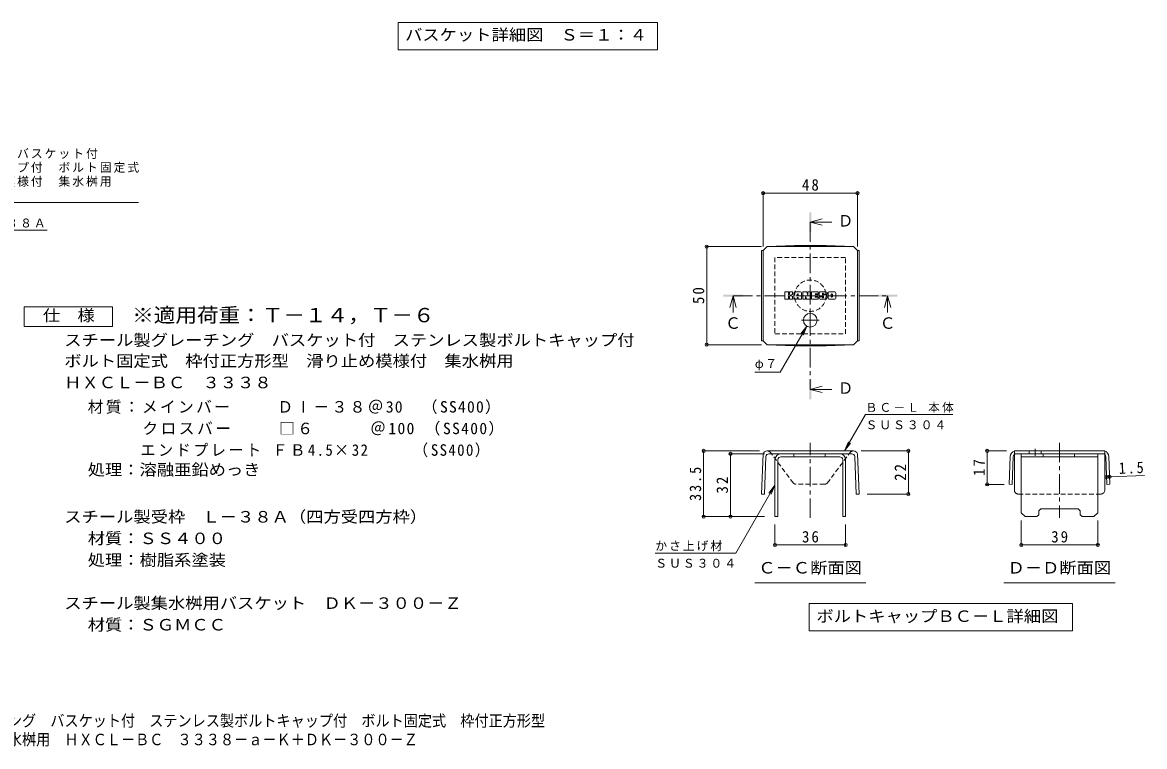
# Model space of a CAD drawing. Units: millimetres on the paper, enlarged 4 times, with parts at other scales. Extents: x -1070 to 1083, y -788 to 718.
# Drawn here: x -60 to 1083, y -788 to -50 of the extents above; entities that cross this region are included whole.
import ezdxf
from ezdxf.enums import TextEntityAlignment as Align

# ---------------------------------------------------------------- set-up
doc = ezdxf.new("R2010")
doc.units = ezdxf.units.MM
doc.header["$LTSCALE"] = 4
doc.header["$PDMODE"] = 32
doc.header["$PDSIZE"] = 3.2
doc.linetypes.add('CHAIN1', pattern=[8, 5, -1, 1, -1])
doc.linetypes.add('DASHED1', pattern=[1.8, 1.2, -0.6])
for name, color, linetype, lineweight in [('4-5', 7, 'Continuous', 9), ('D-4', 7, 'Continuous', 9), ('D-5', 7, 'Continuous', 9), ('D-8', 4, 'Continuous', 9), ('D-9', 2, 'Continuous', 9), ('D-F', 7, 'Continuous', 9)]:
    doc.layers.add(name, color=color, linetype=linetype, lineweight=lineweight)
doc.layers.add('F-0_F-0ﾚｲﾔ', color=2, linetype='Continuous')
doc.layers.add('F-F_F-Fﾚｲﾔ', color=2, linetype='Continuous')
doc.styles.add('ＭＳ ゴシック', font='')
doc.styles.get('ＭＳ ゴシック').set_extended_font_data('MS Gothic')

msp = doc.modelspace()

# ---------------------------------------------------------------- linework, layer by layer
at = {"layer": '4-5'}
for p, q in [((323.206, -50), (323.206, -78)), ((323.206, -50), (587.206, -50)), ((587.206, -50), (587.206, -78)), ((323.206, -78), (587.206, -78))]:
    msp.add_line(p, q, dxfattribs=at)
at = {"layer": 'D-4'}
for p, q in [((694.904, -223.325), (694.904, -278.443)), ((790.904, -223.925), (694.904, -223.925)), ((790.904, -223.325), (790.904, -278.443)), ((636.817, -278.443), (693.142, -278.443)), ((637.417, -378.443), (637.417, -278.443)), ((739.404, -359.505), (712.341, -406.381)), ((739.404, -359.505), (733.317, -367.438)), ((739.404, -359.505), (735.578, -368.744)), ((636.817, -378.443), (693.142, -378.443)), ((686.341, -406.381), (712.341, -406.381)), ((777.824, -486.591), (799.165, -449.626)), ((888.165, -449.626), (799.165, -449.626)), ((777.824, -486.591), (781.65, -477.352)), ((777.824, -486.591), (783.911, -478.657)), ((633.046, -486.591), (690.989, -486.591)), ((634.246, -553.591), (634.246, -486.591)), ((660.407, -489.591), (696.405, -489.591)), ((661.607, -489.591), (661.607, -553.591)), ((844.017, -486.591), (794.819, -486.591)), ((842.817, -530.591), (842.817, -486.591)), ((921.817, -486.591), (942.766, -486.591)), ((923.017, -486.591), (923.017, -520.672)), ((1044.732, -513.171), (1047.729, -513.051)), ((1047.729, -513.051), (1083.334, -511.625)), ((706.904, -521.574), (667.016, -590.664)), ((706.904, -521.574), (700.817, -529.508)), ((706.904, -521.574), (703.078, -530.813)), ((921.817, -520.672), (940.5, -520.672)), ((844.017, -530.591), (800.666, -530.591)), ((633.046, -553.591), (696.405, -553.591)), ((957.766, -583.682), (957.766, -557.591)), ((1035.766, -583.682), (1035.766, -557.591)), ((706.904, -583.682), (706.904, -561.591)), ((778.904, -583.682), (778.904, -561.591)), ((706.904, -582.482), (778.904, -582.482)), ((957.766, -582.482), (1035.766, -582.482)), ((667.016, -590.664), (585.016, -590.664))]:
    msp.add_line(p, q, dxfattribs=at)
for p in [(694.904, -223.925), (790.904, -223.925), (637.417, -278.443), (637.417, -378.443), (634.246, -486.591), (661.607, -489.591), (842.817, -486.591), (923.017, -486.591), (1044.732, -513.171), (1047.729, -513.051), (923.017, -520.672), (842.817, -530.591), (634.246, -553.591), (661.607, -553.591), (706.904, -582.482), (778.904, -582.482), (957.766, -582.482), (1035.766, -582.482)]:
    msp.add_point(p, dxfattribs=at)
at = {"layer": 'D-5'}
for p, q in [((-233.476, -233.599), (58.524, -233.599)), ((-203.568, -261.804), (-34.441, -261.804)), ((686.304, -621.075), (799.504, -621.075)), ((940.166, -621.075), (1053.366, -621.075)), ((741.761, -642), (1010, -642)), ((1010, -642), (1010, -670))]:
    msp.add_line(p, q, dxfattribs=at)
at = {"layer": 'D-5', "color": 4}
for p, q in [((742.904, -253.478), (754.904, -250.278)), ((742.904, -253.478), (754.904, -256.678)), ((742.904, -253.478), (764.784, -253.478)), ((664.175, -328.443), (660.975, -340.443)), ((664.175, -328.443), (667.375, -340.443)), ((664.175, -328.443), (664.175, -345.74)), ((821.634, -328.443), (818.434, -340.443)), ((821.634, -328.443), (824.834, -340.443)), ((821.634, -328.443), (821.634, -345.74)), ((742.904, -423.965), (754.904, -420.765)), ((742.904, -423.965), (754.904, -427.165)), ((742.904, -423.965), (764.784, -423.965))]:
    msp.add_line(p, q, dxfattribs=at)
at = {"layer": 'D-5', "color": 4, "linetype": 'CHAIN1'}
for p, q in [((742.904, -253.478), (742.904, -423.965)), ((664.175, -328.443), (821.634, -328.443))]:
    msp.add_line(p, q, dxfattribs=at)
at = {"layer": 'D-5', "color": 2}
for p, q in [((-57.775, -339.934), (32.224, -339.934)), ((-57.775, -359.934), (-57.775, -339.934)), ((32.224, -339.934), (32.224, -359.934)), ((32.224, -359.934), (-57.775, -359.934))]:
    msp.add_line(p, q, dxfattribs=at)
at = {"layer": 'D-5'}
msp.add_lwpolyline([(741.761, -642), (741.761, -670), (1010, -670)], dxfattribs=at)
at = {"layer": 'D-5', "color": 4}
for points in [[(741.904, -263.478), (743.904, -263.478), (741.904, -243.478), (743.904, -243.478)], [(654.175, -329.443), (674.175, -329.443), (654.175, -327.443), (674.175, -327.443)], [(811.634, -329.443), (831.634, -329.443), (811.634, -327.443), (831.634, -327.443)], [(741.904, -433.965), (743.904, -433.965), (741.904, -413.965), (743.904, -413.965)]]:
    msp.add_solid(points, dxfattribs=at)
at = {"layer": 'D-8', "linetype": 'DASHED1'}
for p, q in [((778.904, -289.443), (706.904, -289.443)), ((706.904, -289.443), (706.904, -367.443))]:
    msp.add_line(p, q, dxfattribs=at)
at = {"layer": 'D-8'}
for p, q in [((712.904, -489.591), (772.904, -489.591)), ((726.13, -492.591), (726.13, -489.591)), ((758.13, -492.591), (758.13, -489.591)), ((957.766, -489.591), (1035.766, -489.591)), ((957.766, -549.591), (957.766, -489.591)), ((979.992, -492.591), (979.992, -489.591)), ((1011.992, -492.591), (1011.992, -489.591)), ((1035.766, -549.591), (1035.766, -489.591)), ((709.904, -495.591), (709.904, -553.591)), ((772.904, -492.591), (712.904, -492.591)), ((775.904, -495.591), (775.904, -553.591)), ((778.904, -495.591), (778.904, -553.591)), ((957.766, -492.591), (1035.766, -492.591)), ((977.766, -545.591), (1015.766, -545.591)), ((778.904, -553.591), (775.904, -553.591)), ((957.766, -549.591), (961.766, -553.591)), ((1017.766, -551.591), (1019.766, -553.591)), ((1031.766, -553.591), (1019.766, -553.591)), ((1035.766, -549.591), (1031.766, -553.591))]:
    msp.add_line(p, q, dxfattribs=at)
at = {"layer": 'D-8', "linetype": 'DASHED1'}
msp.add_lwpolyline([(706.904, -367.443), (778.904, -367.443), (778.904, -289.443)], dxfattribs=at)
at = {"layer": 'D-8'}
for points in [[(706.904, -495.591), (706.904, -553.591), (709.904, -553.591)], [(975.766, -551.591), (975.766, -547.591), (977.766, -545.591)], [(1017.766, -551.591), (1017.766, -547.591), (1015.766, -545.591)], [(975.766, -551.591), (973.766, -553.591), (961.766, -553.591)]]:
    msp.add_lwpolyline(points, dxfattribs=at)
at = {"layer": 'D-8', "linetype": 'DASHED1'}
msp.add_circle((742.904, -328.443), 16, dxfattribs=at)
at = {"layer": 'D-8'}
for centre, radius, start, end in [((712.904, -495.591), 6, 90, 180), ((772.904, -495.591), 6, 0, 90), ((712.904, -495.591), 3, 90, 180), ((772.904, -495.591), 3, 0, 90)]:
    msp.add_arc(centre, radius, start, end, dxfattribs=at)
at = {"layer": 'D-9'}
for p, q in [((693.142, -282.443), (694.904, -282.443)), ((693.142, -282.443), (693.142, -374.443)), ((694.904, -282.443), (698.904, -278.443)), ((694.904, -374.443), (694.904, -282.443)), ((726.686, -277.178), (698.904, -278.443)), ((698.904, -278.443), (786.904, -278.443)), ((726.686, -277.178), (759.123, -277.178)), ((759.123, -277.178), (786.904, -278.443)), ((790.904, -282.443), (786.904, -278.443)), ((792.666, -282.443), (790.904, -282.443)), ((790.904, -374.443), (790.904, -282.443)), ((792.666, -282.443), (792.666, -374.443)), ((693.142, -374.443), (694.904, -374.443)), ((694.904, -374.443), (698.904, -378.443)), ((790.904, -374.443), (786.904, -378.443)), ((792.666, -374.443), (790.904, -374.443)), ((726.686, -379.708), (698.904, -378.443)), ((698.904, -378.443), (786.904, -378.443)), ((726.686, -379.708), (759.123, -379.708)), ((759.123, -379.708), (786.904, -378.443)), ((694.784, -489.591), (693.142, -530.591)), ((786.819, -486.591), (698.904, -486.591)), ((785.14, -489.591), (700.669, -489.591)), ((704.405, -490.965), (703.375, -489.591)), ((781.404, -490.965), (782.434, -489.591)), ((791.024, -489.591), (792.666, -530.591)), ((1042.766, -486.591), (950.766, -486.591)), ((950.766, -526.591), (950.766, -490.177)), ((1041.002, -489.591), (952.547, -489.591)), ((965.88, -486.591), (965.88, -489.591)), ((977.88, -486.591), (977.88, -489.591)), ((1042.766, -526.591), (1042.766, -490.177)), ((697.671, -492.471), (696.14, -530.711)), ((788.137, -492.471), (789.669, -530.711)), ((946.551, -492.368), (945.501, -520.591)), ((949.549, -492.479), (948.5, -520.672)), ((1043.983, -492.479), (1045.032, -520.672)), ((1046.981, -492.368), (1048.031, -520.591)), ((948.5, -520.672), (945.501, -520.591)), ((1045.032, -520.672), (1048.031, -520.591)), ((693.142, -530.591), (696.14, -530.711)), ((792.666, -530.591), (789.669, -530.711))]:
    msp.add_line(p, q, dxfattribs=at)
at = {"layer": 'D-9', "linetype": 'CHAIN1'}
for p, q in [((751.899, -353.443), (733.909, -353.443)), ((742.904, -346.067), (742.904, -360.819)), ((742.904, -554.968), (742.904, -478.244)), ((996.766, -478.244), (996.766, -554.968)), ((971.88, -484.611), (971.88, -491.571))]:
    msp.add_line(p, q, dxfattribs=at)
at = {"layer": 'D-9', "linetype": 'DASHED1'}
for p, q in [((703.375, -489.591), (702.251, -488.091)), ((725.733, -519.419), (704.405, -490.965)), ((760.076, -519.419), (781.404, -490.965)), ((782.434, -489.591), (783.558, -488.091)), ((950.766, -490.177), (950.766, -486.591)), ((1042.766, -490.177), (1042.766, -486.591)), ((757.247, -520.591), (728.561, -520.591)), ((1038.766, -530.591), (954.766, -530.591))]:
    msp.add_line(p, q, dxfattribs=at)
at = {"layer": 'D-9'}
msp.add_circle((742.904, -353.443), 7, dxfattribs=at)
for centre, radius, start, end in [((698.947, -490.979), 4.388, 90.55618, 161.56279), ((700.669, -492.591), 3, 90, 177.70665), ((785.14, -492.591), 3, 2.29335, 90), ((786.862, -490.979), 4.388, 18.43721, 90.55618), ((952.547, -492.591), 6, 107.26667, 177.86924), ((952.547, -492.591), 3, 126.41565, 177.86924), ((952.547, -492.591), 3, 90, 126.41565), ((1040.985, -492.591), 3, 53.58435, 90), ((1040.985, -492.591), 6, 2.13076, 72.73333), ((1040.985, -492.591), 3, 2.13076, 53.58435), ((954.766, -526.591), 4, 180, 221.40888), ((1038.766, -526.591), 4, 318.59112, 0)]:
    msp.add_arc(centre, radius, start, end, dxfattribs=at)
at = {"layer": 'D-9', "linetype": 'DASHED1'}
for centre, radius, start, end in [((698.947, -490.979), 4.388, 41.15582, 89.44382), ((786.862, -490.979), 4.388, 90.55618, 138.84418), ((728.561, -516.591), 4, 225, 270), ((757.247, -516.591), 4, 270, 315), ((954.766, -526.591), 4, 221.40888, 270), ((1038.766, -526.591), 4, 270, 318.59112)]:
    msp.add_arc(centre, radius, start, end, dxfattribs=at)
at = {"layer": 'D-F'}
for p, q in [((716.882, -331.613), (716.882, -324.905)), ((720.246, -324.591), (717.196, -324.591)), ((720.561, -324.905), (720.561, -326.754)), ((720.561, -331.613), (720.561, -329.443)), ((721.555, -331.613), (721.555, -329.443)), ((721.566, -324.905), (721.566, -326.754)), ((724.575, -324.591), (721.88, -324.591)), ((724.889, -324.905), (724.889, -326.468)), ((724.895, -331.613), (724.895, -329.752)), ((726.22, -331.613), (726.22, -325.639)), ((732.849, -324.591), (727.268, -324.591)), ((729.548, -328.181), (729.548, -327.097)), ((729.548, -331.613), (729.548, -330.774)), ((730.464, -328.285), (729.653, -328.285)), ((730.569, -328.181), (730.569, -327.097)), ((730.569, -331.613), (730.569, -330.774)), ((733.897, -331.613), (733.897, -325.639)), ((735.244, -324.905), (735.244, -331.613)), ((735.559, -324.591), (738.966, -324.591)), ((737.876, -331.613), (737.876, -329.794)), ((738.853, -331.702), (738.272, -329.736)), ((739.266, -324.809), (740.223, -327.797)), ((740.545, -324.905), (740.545, -327.747)), ((740.86, -324.591), (742.9, -324.591)), ((743.214, -324.905), (743.214, -331.613)), ((744.232, -331.613), (744.232, -324.905)), ((744.546, -324.591), (750.588, -324.591)), ((750.588, -329.064), (748.343, -329.064)), ((750.562, -329.922), (748.343, -329.922)), ((750.588, -326.574), (748.354, -326.574)), ((750.588, -327.453), (748.354, -327.453)), ((750.876, -331.613), (750.876, -330.236)), ((750.902, -326.26), (750.902, -324.905)), ((750.902, -328.75), (750.902, -327.768)), ((751.91, -329.903), (751.91, -330.879)), ((752.224, -329.589), (754.931, -329.589)), ((758.871, -324.591), (752.767, -324.591)), ((755.93, -328.929), (752.767, -328.929)), ((755.228, -327.277), (755.228, -326.449)), ((755.246, -329.903), (755.246, -330.124)), ((755.542, -327.591), (759.062, -327.591)), ((756.245, -329.243), (756.245, -330.124)), ((756.262, -326.634), (756.262, -326.449)), ((756.577, -326.949), (759.919, -326.949)), ((759.919, -325.639), (759.919, -326.949)), ((760.936, -330.879), (760.936, -325.639)), ((767.879, -324.591), (761.984, -324.591)), ((764.289, -329.283), (764.289, -327.234)), ((765.573, -329.283), (765.573, -327.234)), ((768.927, -325.639), (768.927, -330.879)), ((717.196, -331.927), (720.246, -331.927)), ((721.87, -331.927), (724.58, -331.927)), ((729.233, -331.927), (726.534, -331.927)), ((730.883, -331.927), (733.582, -331.927)), ((737.562, -331.927), (735.559, -331.927)), ((742.9, -331.927), (739.155, -331.927)), ((744.546, -331.927), (750.562, -331.927)), ((759.062, -331.927), (752.958, -331.927)), ((767.879, -331.927), (761.984, -331.927))]:
    msp.add_line(p, q, dxfattribs=at)
for centre, radius, start, end in [((717.196, -324.905), 0.314, 90, 180), ((720.246, -324.905), 0.314, 0, 90), ((721.063, -326.754), 0.503, 180, 0), ((721.058, -329.443), 0.497, 0, 180), ((721.88, -324.905), 0.314, 90, 180), ((722.732, -328.102), 0.176, 97.33171, 266.57183), ((722.131, -323.435), 4.53, 277.33171, 299.42073), ((722.525, -331.553), 3.282, 53.71985, 86.57183), ((723.842, -326.468), 1.048, 299.42073, 0), ((723.847, -329.752), 1.048, 0, 53.71985), ((724.575, -324.905), 0.314, 0, 90), ((727.268, -325.639), 1.048, 90, 180), ((730.058, -327.097), 0.51, 0, 180), ((729.653, -328.181), 0.105, 180, 270), ((730.058, -330.774), 0.51, 0, 180), ((730.464, -328.181), 0.105, 270, 0), ((732.849, -325.639), 1.048, 0, 90), ((735.559, -324.905), 0.314, 90, 180), ((738.078, -329.794), 0.202, 16.48875, 180), ((738.966, -324.905), 0.314, 17.75635, 90), ((740.38, -327.747), 0.165, 197.75635, 0), ((740.86, -324.905), 0.314, 90, 180), ((742.9, -324.905), 0.314, 0, 90), ((744.546, -324.905), 0.314, 90, 180), ((748.343, -329.493), 0.429, 90, 270), ((748.354, -327.014), 0.44, 90, 270), ((750.562, -330.236), 0.314, 0, 90), ((750.588, -324.905), 0.314, 0, 90), ((750.588, -326.26), 0.314, 270, 0), ((750.588, -327.768), 0.314, 0, 90), ((750.588, -328.75), 0.314, 270, 0), ((756.662, -326.76), 4.752, 157.10112, 202.89888), ((752.224, -329.903), 0.314, 90, 180), ((752.958, -330.879), 1.048, 180, 270), ((752.767, -325.115), 0.524, 90, 157.10112), ((752.767, -328.405), 0.524, 202.89888, 270), ((754.931, -329.903), 0.314, 0, 90), ((755.745, -326.449), 0.517, 0, 180), ((755.542, -327.277), 0.314, 180, 270), ((755.745, -330.124), 0.499, 180, 0), ((755.93, -329.243), 0.314, 0, 90), ((756.577, -326.634), 0.314, 180, 270), ((758.871, -325.639), 1.048, 0, 90), ((759.062, -328.115), 0.524, 22.90802, 90), ((755.172, -329.759), 4.747, 337.09198, 22.90802), ((761.984, -325.639), 1.048, 90, 180), ((761.984, -330.879), 1.048, 180, 270), ((764.931, -327.234), 0.642, 0, 180), ((764.931, -329.283), 0.642, 180, 0), ((767.879, -325.639), 1.048, 0, 90), ((767.879, -330.879), 1.048, 270, 0), ((717.196, -331.613), 0.314, 180, 270), ((720.246, -331.613), 0.314, 270, 0), ((721.87, -331.613), 0.314, 180, 270), ((724.58, -331.613), 0.314, 270, 0), ((726.534, -331.613), 0.314, 180, 270), ((729.233, -331.613), 0.314, 270, 0), ((730.883, -331.613), 0.314, 180, 270), ((733.582, -331.613), 0.314, 270, 0), ((735.559, -331.613), 0.314, 180, 270), ((737.562, -331.613), 0.314, 270, 0), ((739.155, -331.613), 0.314, 196.48875, 270), ((742.9, -331.613), 0.314, 270, 0), ((744.546, -331.613), 0.314, 180, 270), ((750.562, -331.613), 0.314, 270, 0), ((759.062, -331.403), 0.524, 270, 337.09198)]:
    msp.add_arc(centre, radius, start, end, dxfattribs=at)

# ---------------------------------------------------------------- texts
at = {"layer": '4-5', "color": 2, "style": 'ＭＳ ゴシック', "width": 1.1}
msp.add_text('バスケット詳細図\u3000Ｓ＝１：４', height=11.73, dxfattribs=at).set_placement((330.206, -72), align=Align.BOTTOM_LEFT)
at = {"layer": 'D-4', "color": 2, "char_height": 11.73, "attachment_point": 7, "style": 'ＭＳ ゴシック'}
for s, insert in [('\\T1.27;\\W0.95;48', (734.404, -221.525)), ('\\T1.27;\\W0.95;36', (734.404, -580.082)), ('\\T1.27;\\W0.95;39', (988.266, -580.082))]:
    msp.add_mtext(s, dxfattribs=dict(at, insert=insert))
for s, insert, rotation in [('\\T1.27;\\W0.95;50', (635.017, -336.943), 90), ('\\T1.27;\\W0.95;22', (840.417, -517.091), 90), ('\\T1.27;\\W0.95;17', (920.617, -512.131), 90), ('\\T1.27;\\W0.9;1.5', (1057.259, -510.267), 2.293), ('\\T1.28;\\W0.9;33.5', (631.846, -537.591), 90), ('\\T1.27;\\W0.95;32', (659.207, -530.091), 90)]:
    msp.add_mtext(s, dxfattribs=dict(at, insert=insert, rotation=rotation))
at = {"layer": 'D-4', "char_height": 8.798, "attachment_point": 7, "style": 'ＭＳ ゴシック'}
for s, insert in [('\\T1.17;φ７', (686.341, -404.517)), ('\\T1.18;ＢＣ－Ｌ\\~本体', (799.165, -447.762)), ('\\T1.17;ＳＵＳ３０４', (799.165, -464.712)), ('\\T1.17;かさ上げ材', (585.016, -588.801)), ('\\T1.17;ＳＵＳ３０４', (585.016, -605.75))]:
    msp.add_mtext(s, dxfattribs=dict(at, insert=insert))
at = {"layer": 'D-5', "color": 2, "style": 'ＭＳ ゴシック'}
for s, p in [('Ｄ', (770.784, -261.478)), ('Ｃ', (656.175, -365.74)), ('Ｃ', (813.634, -365.74)), ('Ｄ', (770.784, -431.965))]:
    msp.add_text(s, height=11.73, dxfattribs=at).set_placement(p, align=Align.BOTTOM_LEFT)
at = {"layer": 'D-5', "color": 2, "style": 'ＭＳ ゴシック', "width": 1.1}
for s, p in [('仕\u3000様', (-38.776, -357.934)), ('スチール製グレーチング\u3000バスケット付\u3000ステンレス製ボルトキャップ付', (-16.94, -383.102)), ('ボルト固定式\u3000枠付正方形型\u3000滑り止め模様付\u3000集水桝用', (-16.94, -404.28)), ('ＨＸＣＬ－ＢＣ\u3000３３３８', (-16.94, -426.28)), ('処理：溶融亜鉛めっき', (6.945, -515.102)), ('スチール製受枠\u3000Ｌ－３８Ａ（四方受四方枠）', (-16.94, -563.102)), ('材質：ＳＳ４００', (6.945, -585.102)), ('処理：樹脂系塗装', (6.945, -607.102)), ('Ｃ－Ｃ断面図', (689.904, -615.075)), ('Ｄ－Ｄ断面図', (943.766, -615.075)), ('スチール製集水桝用バスケット\u3000ＤＫ－３００－Ｚ', (-16.94, -651.102)), ('ボルトキャップＢＣ－Ｌ詳細図', (749.113, -664.4)), ('材質：ＳＧＭＣＣ', (6.945, -673.102))]:
    msp.add_text(s, height=11.73, dxfattribs=at).set_placement(p, align=Align.BOTTOM_LEFT)
at = {"layer": 'D-5', "color": 3, "style": 'ＭＳ ゴシック', "width": 1.1}
msp.add_text('※適用荷重：Ｔ－１４，Ｔ－６', height=14.66, dxfattribs=at).set_placement((52.224, -359.934), align=Align.BOTTOM_LEFT)
at = {"layer": 'D-5', "char_height": 8.798, "attachment_point": 7, "style": 'ＭＳ ゴシック'}
for s, insert in [('\\T1.17;スチール製グレーチング\u3000バスケット付', (-233.476, -189.073)), ('\\T1.17;ステンレス製ボルトキャップ付\u3000ボルト固定式', (-233.476, -203.304)), ('\\T1.17;枠付正方形型\u3000滑り止め模様付\u3000集水桝用', (-233.476, -217.535)), ('\\T1.17;スチール製受枠Ｌ－３８Ａ', (-202.321, -259.901))]:
    msp.add_mtext(s, dxfattribs=dict(at, insert=insert))
at = {"layer": 'D-5', "color": 2, "char_height": 11.73, "attachment_point": 7, "style": 'ＭＳ ゴシック'}
for s, insert in [('\\T1.15;材質：メインバー\u3000\u3000\\~ＤⅠ－３８＠30\u3000（SS400）', (6.946, -449.102)), ('\\T1.16;\u3000\u3000\u3000クロスバー\u3000\u3000\\~□６\u3000\u3000\u3000＠100\\~（SS400）', (6.946, -471.102)), ('\\T1.18;\\W0.95;\u3000\u3000\u3000エンドプレート\\~ＦＢ4.5×32\\~\\~\\~\\~\\~（SS400）', (6.946, -493.102))]:
    msp.add_mtext(s, dxfattribs=dict(at, insert=insert))
at = {"layer": 'F-0_F-0ﾚｲﾔ', "style": 'ＭＳ ゴシック', "width": 0.9}
msp.add_text('滑り止め模様付\u3000集水桝用\u3000ＨＸＣＬ－ＢＣ\u3000３３３８－ａ－Ｋ＋ＤＫ－３００－Ｚ', height=11.73, dxfattribs=at).set_placement((-203.979, -790.039), align=Align.BOTTOM_LEFT)
at = {"layer": 'F-F_F-Fﾚｲﾔ', "style": 'ＭＳ ゴシック', "width": 0.9}
msp.add_text('スチール製グレーチング\u3000バスケット付\u3000ステンレス製ボルトキャップ付\u3000ボルト固定式\u3000枠付正方形型', height=11.73, dxfattribs=at).set_placement((-203.979, -770.922), align=Align.BOTTOM_LEFT)

doc.saveas('drawing.dxf')
